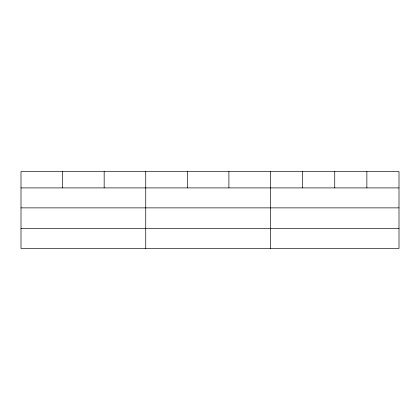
<?xml version="1.0" encoding="UTF-8"?>
<svg xmlns="http://www.w3.org/2000/svg" width="420" height="420" viewBox="0 0 420 420"><rect width="100%" height="100%" fill="white"/><g stroke="black" fill="none" stroke-linecap="round" stroke-linejoin="round"><path stroke-width="0.63" d="M399 207.874L399 171.575L21 171.575L21 248.425L399 248.425L399 207.874L21 207.874M21 187.903L399 187.903M21 228.454L399 228.454M366.87 171.575L366.87 187.903M334.74 171.575L334.74 187.903M302.61 171.575L302.61 187.903M270.48 171.575L270.48 248.425M228.9 171.575L228.9 187.903M187.32 171.575L187.32 187.903M145.74 171.575L145.74 248.425M104.16 171.575L104.16 187.903M62.58 171.575L62.58 187.903"/></g></svg>
